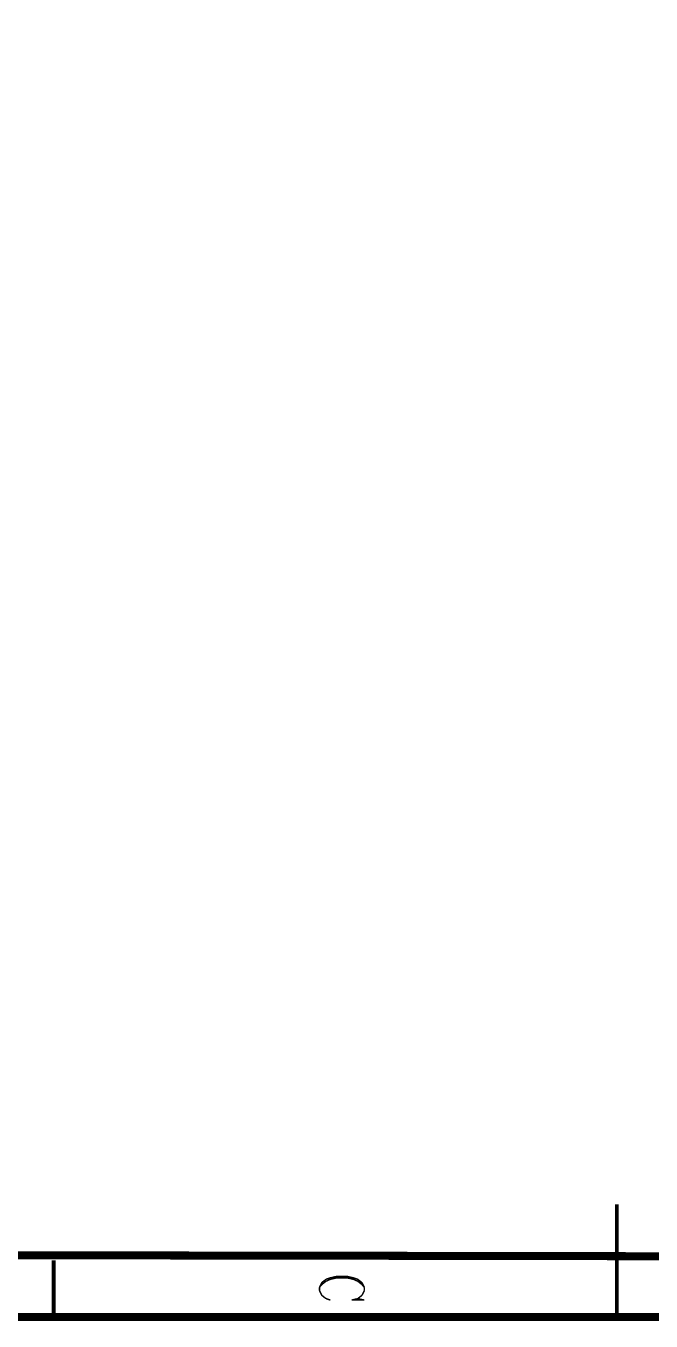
# Model space of a CAD drawing. Extents: x 0.1 to 11.6, y 0.3 to 16.2.
# Drawn here: x 3.775 to 5.983, y 0.296 to 4.867 of the extents above; entities that cross this region are included whole.
import ezdxf

# ---------------------------------------------------------------- set-up
doc = ezdxf.new("R2010")
doc.units = 0
doc.layers.get('0').update_dxf_attribs({"linetype": 'CONTINUOUS'})

msp = doc.modelspace()

# ---------------------------------------------------------------- linework, layer by layer
at = {"color": 0, "const_width": 0.005208}
msp.add_lwpolyline([(0.155003, 16.22), (11.57, 16.22), (11.57, 0.310004), (0.155003, 0.310004), (0.155003, 16.22)], close=True, dxfattribs=at)
at = {"color": 0}
for points, const_width in [([(5.86165, 0.310004), (5.86165, 0.708333)], 0.013333), ([(11.315, 0.516656), (0.398329, 0.533311)], 0.028333), ([(3.87332, 0.509983), (3.87332, 0.310004)], 0.013333), ([(5.86165, 0.509983), (5.86165, 0.310004)], 0.013333), ([(4.81999, 0.43164), (4.81168, 0.414985)], 0.005208), ([(4.81999, 0.425022), (4.81168, 0.414985)], 0.005208), ([(4.81168, 0.414985), (4.81168, 0.403321)], 0.005208), ([(4.83501, 0.443306), (4.81999, 0.43164)], 0.005208), ([(4.83501, 0.436686), (4.81999, 0.425022)], 0.005208), ([(4.84999, 0.448351), (4.83501, 0.443306)], 0.005208), ([(4.84999, 0.443306), (4.83501, 0.436686)], 0.005208), ([(4.87169, 0.453342), (4.84999, 0.448351)], 0.005208), ([(4.87169, 0.448351), (4.84999, 0.443306)], 0.005208), ([(4.91, 0.453342), (4.87169, 0.453342)], 0.005208), ([(4.91, 0.448351), (4.87169, 0.448351)], 0.005208), ([(4.93164, 0.448351), (4.91, 0.453342)], 0.005208), ([(4.93164, 0.443306), (4.91, 0.448351)], 0.005208), ([(4.94667, 0.443306), (4.93164, 0.448351)], 0.005208), ([(4.94667, 0.436686), (4.93164, 0.443306)], 0.005208), ([(4.96164, 0.43164), (4.94667, 0.443306)], 0.005208), ([(4.96164, 0.425022), (4.94667, 0.436686)], 0.005208), ([(4.97, 0.414985), (4.96164, 0.43164)], 0.005208), ([(4.97, 0.414985), (4.96164, 0.425022)], 0.005208), ([(4.97, 0.403321), (4.97, 0.414985)], 0.005208), ([(4.81168, 0.403321), (4.81999, 0.386664)], 0.005208), ([(4.81999, 0.386664), (4.83501, 0.375)], 0.005208), ([(4.83501, 0.375), (4.84999, 0.370008)], 0.005208), ([(4.94667, 0.375), (4.92503, 0.370008)], 0.005208), ([(4.92503, 0.370008), (4.97, 0.370008)], 0.005208), ([(4.94667, 0.375), (4.96164, 0.386664)], 0.005208), ([(4.97, 0.370008), (4.94667, 0.375)], 0.005208), ([(4.96164, 0.386664), (4.97, 0.403321)], 0.005208), ([(11.57, 0.310004), (0.155003, 0.310004)], 0.028333)]:
    msp.add_lwpolyline(points, dxfattribs=dict(at, const_width=const_width))

doc.saveas('drawing.dxf')
